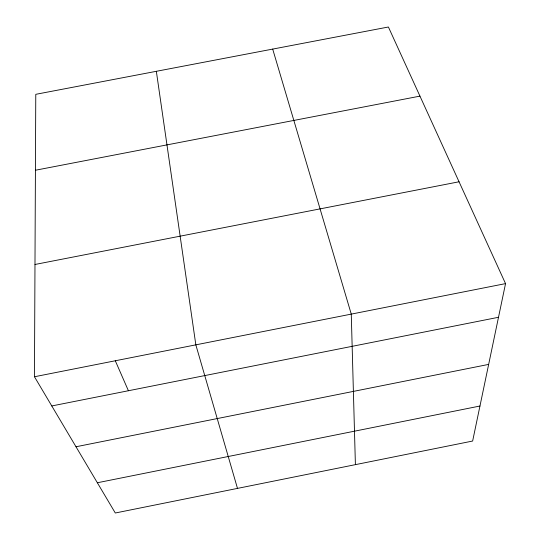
<?xml version="1.0" encoding="UTF-8"?>
<svg xmlns="http://www.w3.org/2000/svg" width="540" height="540" viewBox="0 0 540 540"><rect width="100%" height="100%" fill="white"/><g stroke="black" fill="none" stroke-linecap="round" stroke-linejoin="round"><path stroke-width="0.81" d="M34.459 376.751L35.775 94.325L388.402 27L505.541 283.615L472.642 441.038L115.297 513L34.459 376.751L505.541 283.615M97.355 482.76L479.959 406.019M75.998 446.762L488.66 364.399M51.786 405.952L498.501 317.284M34.985 264.478L459.054 181.778M35.417 170.242L419.951 96.127M115.303 360.767L128.412 390.744M272.693 49.093L351.27 314.118L355.401 464.65M237.485 488.396L195.838 344.851L156.344 71.307"/></g></svg>
